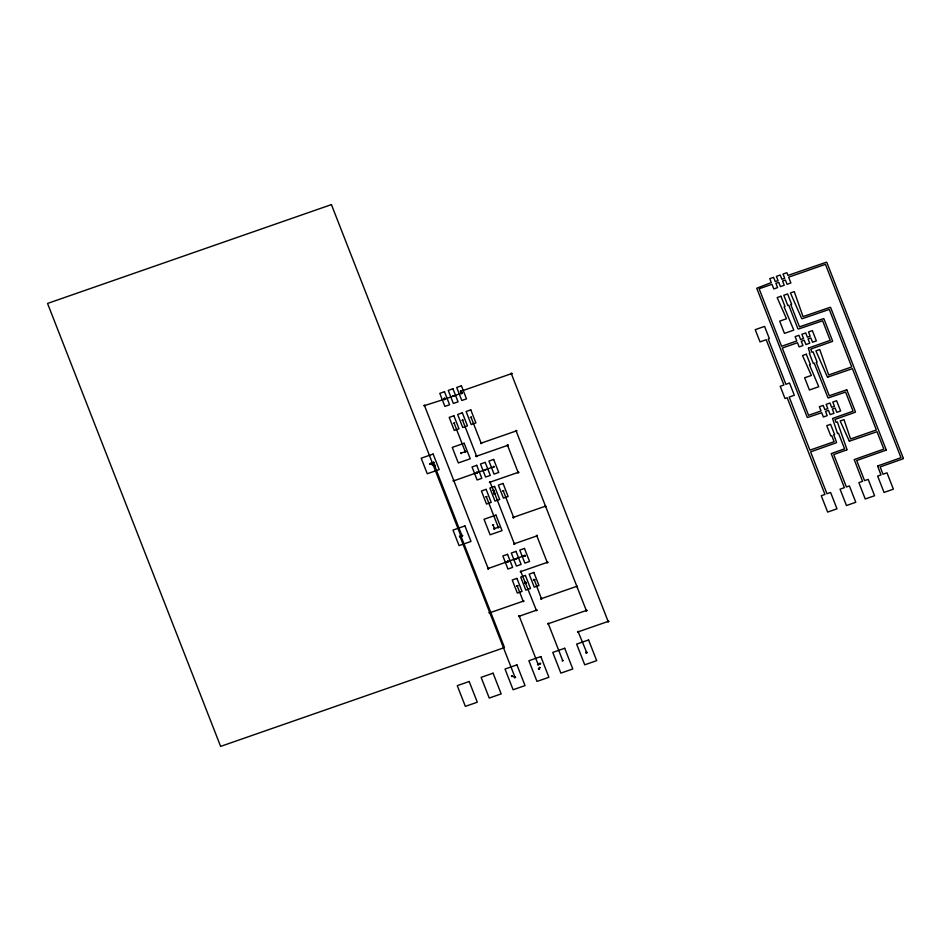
<?xml version="1.0" encoding="UTF-8"?>
<svg xmlns="http://www.w3.org/2000/svg" width="951" height="951" viewBox="0 0 951 951"><rect width="100%" height="100%" fill="white"/><g stroke="black" fill="none" stroke-linecap="round" stroke-linejoin="round"><path stroke-width="1.43" d="M461.306 393.69L462.067 393.548M495.412 493.747L495.102 494.116M477.117 456.04L476.82 456.694M429.769 464.326C429.127 462.091 430.981 465.633 430.446 463.375M476.392 455.672C476.665 456.872 476.308 456.492 475.987 456.373M533.452 579.73L534.664 579.623M475.88 455.802L477.129 455.767L475.987 456.052M538.337 668.779L539.467 669.219M854.331 459.832L862.545 481.337L858.848 482.621L865.244 498.978L874.587 495.733L868.192 479.375L864.566 480.635L856.708 460.534L886.011 450.168M903.379 458.394L826.788 262.357A1.902 1.664 -12.1 0 0 826.395 262.214L787.939 275.421L786.869 272.711L783.042 274.043L784.706 278.274L781.888 279.261L780.224 275.017L776.408 276.349L778.061 280.593L775.243 281.567L773.591 277.335L769.763 278.667L771.297 282.578L756.734 288.236L807.244 417.287A1.89 1.652 -12.1 0 0 807.684 417.453L821.712 412.71L823.388 416.99L827.215 415.658L825.539 411.367L828.476 410.345L830.164 414.636L833.979 413.305L832.303 409.013L835.121 408.027L836.809 412.33L840.625 410.998L836.607 400.728L832.791 402.059L834.443 406.291L831.626 407.278L829.973 403.034L826.146 404.365L827.798 408.609L824.862 409.631L823.197 405.399L819.382 406.731L821.034 410.963L808.564 415.302L782.281 348.03L797.509 342.729L799.137 346.913L802.953 345.582L801.277 341.278L804.225 340.256L805.901 344.547L809.729 343.216L808.053 338.925L810.87 337.95L812.546 342.241L816.374 340.91L812.356 330.639L808.528 331.97L810.193 336.202L807.363 337.189L805.711 332.945L801.895 334.276L803.547 338.52L800.599 339.543L798.947 335.299L795.119 336.63L796.819 340.981L781.591 346.283L759.136 288.783L771.974 284.313L773.781 288.938L777.597 287.606L775.921 283.315L778.738 282.328L780.414 286.62L784.242 285.288L782.566 280.997L785.383 280.022L787.059 284.313L790.887 282.982L788.617 277.157L825.456 264.33L901.013 457.693L877.963 465.871M831.352 453.889L844.381 487.661L840.054 489.171L846.449 505.528L855.781 502.283L849.398 485.925L846.39 486.971L833.73 454.578L846.747 449.882M534.783 579.765L533.654 579.325M540.287 667.721L539.158 667.281M534.2 579.587L541.416 598.643L576.841 586.303M538.908 669.005L539.704 667.543M534.605 580.086L533.475 580.051M808.576 348.054L830.235 340.351L822.591 320.784L798.602 328.987A1.688 1.474 -12.1 0 1 797.865 328.654L797.782 328.57A1.355 1.189 -12.1 0 1 797.616 328.083L788.748 305.212L787.808 305.544L783.802 295.274L787.618 293.942L791.636 304.213L790.757 304.522L799.482 326.847L823.518 318.644A1.724 1.498 -12.1 0 1 823.899 318.787L832.612 341.04A1.676 1.462 -12.1 0 1 832.422 341.385M832.387 341.445L810.751 349.112L811.976 352.262L813.105 351.87L817.111 362.141L816.243 362.438L829.26 395.759L846.426 389.898A1.581 1.379 -12.1 0 1 846.901 390.053M494.437 493.307L495.412 493.64L494.579 493.236M586.482 653.028L586.91 652.374M495.043 494.187L494.639 494.306M424.182 405.138L425.097 405.388M511.579 374.207L511.947 373.517M498.526 527.793L498.906 527.258L497.718 527.567M525.855 583.284L526.224 582.63M507.822 445.9L507.834 444.878L506.978 445.603M459.69 535.984L460.593 536.257M514.55 544.281L514.931 543.603M488.386 569.019L488.766 568.341M490.038 613.3L490.395 612.539L489.61 612.266M536.566 610.744L536.97 610.173L535.734 610.447M538.314 664.844L538.682 664.131M444.486 398.54L444.379 399.563L445.306 398.885M586.648 652.374L578.208 631.844L608.129 621.431L511.341 373.707L460.878 391.277L461.615 393.167L444.723 399.147L445.116 398.421M460.581 390.802L461.473 391.075M516.429 431.445L516.762 430.815M453.603 480.314L454.471 480.552L454.091 481.313M494.258 528.102L494.151 529.113L495.067 528.447M545.815 506.645C545.042 506.681 545.85 505.635 545.41 505.611M541.214 598.12L541.119 599.142L542.011 598.429M586.078 651.994L586.351 653.052L585.757 652.838M444.367 398.1L445.068 398.326L443.927 398.838M515.989 430.434L516.655 430.625L515.549 431.172M547.396 562.909L547.847 562.314L546.635 562.623M518.996 615.689L519.864 615.975M586.47 611.018L586.922 610.459L585.733 610.768M444.771 399.123L424.503 405.601L488.16 568.508L524.595 555.586M476.677 472.148L477.521 472.445M494.092 467.262L493.688 466.228M513.385 516.762L513.278 517.784L514.206 517.154M514.122 543.247L514.443 544.317L513.754 544.031M525.035 582.392L524.952 583.415L525.832 582.701M577.97 631.345L578.814 631.642M537.886 663.822L538.088 664.892L537.505 664.583M540.323 664.143L540.644 663.382L539.871 663.132M461.449 392.632C463.66 393.262 460.189 391.907 461.092 393.512M433.668 463.28L433.739 462.245L432.871 462.959M481.325 443.677L481.765 443.023M489.813 481.658L490.633 481.967M518.343 472.909L518.747 472.29L517.558 472.671M537.077 536.435L537.137 535.401L536.281 536.126M507.525 561.161L508.381 561.637L507.644 561.149M524.809 556.323L525.297 555.717L524.084 556.026M523.407 601.674L523.811 601.103L522.598 601.412M576.972 586.838C576.841 586.601 576.96 585.887 576.746 585.757M480.944 442.631L480.6 443.475M431.279 464.1L430.969 463.042M461.033 452.569L460.653 453.318L461.449 453.603M465.455 452.212L465.883 451.618L464.67 451.939M462.198 536.281L462.626 535.734L461.437 536.043M487.958 567.997L488.267 569.055L487.566 568.734M520.613 571.052L521.41 571.373M548.097 623.202L548.905 623.511M608.331 621.942L608.759 621.324L607.534 621.633M586.85 652.897L586.541 651.839M511.222 373.172L511.876 373.398L510.746 373.921M461.235 453.092L465.253 451.689L454.091 423.112M453.889 480.79L493.842 466.763M494.782 493.759L490.038 482.169L518.117 472.397L507.572 445.401L476.594 456.183L462.543 420.164M545.529 506.158L513.588 517.273L503.245 490.811M525.487 582.238L526.141 582.464L525.011 582.987M489.813 612.789L523.181 601.175L517.142 585.721M540.073 663.643L538.088 664.345L519.27 616.189L536.34 610.245L520.815 571.575L547.217 562.386L536.875 535.924L514.325 543.77L493.498 490.454M562.754 660.695L548.299 623.713L586.291 610.494L516.143 430.969L481.147 443.154L471.007 417.216M461.033 391.812L460.296 391.539M424.657 406.125L423.908 405.804M465.051 451.166L465.859 451.499M507.37 444.878L508.131 445.116M476.76 472.243L477.58 472.588M517.915 471.874L518.735 472.267M490.193 482.704L489.729 481.693L489.432 482.359M513.79 517.796L513.017 517.546M461.794 535.247L462.602 535.591M460.153 536.994L459.416 536.721M498.074 526.771L498.883 527.116M524.465 555.265L525.285 555.657M547.015 561.863L547.812 562.196M520.97 572.11L520.221 571.777M522.979 600.652L523.787 600.984M536.138 609.722L536.935 610.055M519.424 616.712L518.675 616.391M586.089 609.971L586.91 610.34M548.465 624.248L547.717 623.939M607.927 620.908L608.747 621.3M578.41 632.367L577.637 632.106M541.595 599.166L540.846 598.904M444.854 399.586L444.129 399.337M494.615 529.148L493.914 528.911M433.359 462.21L434.06 462.531M525.356 583.45L524.655 583.153M536.78 535.377L537.434 535.639M512.28 675.626L511.436 675.899L511.721 676.648M432.764 465.503L433.276 464.468M434.702 466.252L435.213 465.217M827.762 377.095L852.417 368.679L876.37 429.971L850.551 438.958L844.001 419.641L840.173 420.972L849.231 440.943M514.8 677.849L515.644 677.183L514.443 677.564M434.892 465.717L430.209 463.898L433.466 462.757L461.996 535.758L459.987 536.459L515.026 677.314L511.995 676.137M846.925 390.065L855.448 411.866A1.629 1.426 -12.1 0 1 855.222 412.27L834.954 419.45L836.107 422.387L837.356 421.947L846.961 449.443A1.819 1.593 -12.1 0 1 846.759 449.871M476.403 472.98L476.962 473.313L476.332 472.873M494.27 494.104L494.187 493.414L493.997 494.033M494.092 490.252L492.891 490.657M493.628 524.75L492.44 525.166M517.748 585.519L516.548 585.935M562.16 660.921L563.361 660.529M471.601 417.014L470.412 417.43M463.149 419.95L461.948 420.366M454.685 422.898L453.496 423.314M486.924 496.493L485.723 496.909M516.678 586.256L517.855 585.804M503.84 490.597L502.639 491.013M525.19 555.384L524.001 555.8M486.318 496.695L498.276 527.294L494.461 528.613L493.034 524.952M835.144 438.554L833.73 434.88L834.609 434.583L830.592 424.312L826.764 425.644L830.782 435.915L831.721 435.582L834.122 441.728L809.931 450.144L789.187 397.054L794.323 395.259L789.544 383.027L785.906 384.299L768.218 339.031L769.359 338.627L764.58 326.407L755.237 329.664L760.015 341.885L766.221 339.721L783.909 385L780.212 386.284L784.991 398.505L787.178 397.744L824.957 494.425L821.26 495.721L827.655 512.078L836.987 508.821L830.603 492.463L826.966 493.724L810.609 451.88L836.286 442.786A1.664 1.462 -12.1 0 0 836.523 442.31L835.394 439.196M808.564 348.066A1.426 1.248 -12.1 0 0 808.362 348.482L809.967 352.964L809.277 353.201L813.295 363.472L814.234 363.139L827.929 397.744A1.807 1.581 -12.1 0 0 828.369 397.91L845.594 392.05L853.071 411.177L832.779 418.392A1.652 1.45 -12.1 0 0 832.601 418.725L837.546 433.561L838.485 433.228L844.583 448.824L831.578 453.484A2.033 1.783 -12.1 0 0 831.376 453.841M877.963 465.895A1.545 1.355 -12.1 0 0 877.737 466.359L880.971 474.918L877.654 476.071L884.05 492.44L893.381 489.183L886.998 472.825L882.98 474.216L880.139 466.941L903.177 458.762A2.033 1.783 -12.1 0 0 903.367 458.441M886.023 450.156A1.533 1.343 -12.1 0 0 886.201 449.823L830.603 307.458A1.676 1.474 -12.1 0 0 830.187 307.304L803.024 316.6L794.263 291.624L790.447 292.956L801.705 318.585A1.902 1.664 -12.1 0 0 802.109 318.74L829.272 309.432L851.739 366.931L828.678 374.967L819.75 349.552L815.922 350.883L827.358 376.941A1.379 1.201 -12.1 0 0 827.739 377.095M849.255 440.955A1.581 1.391 -12.1 0 0 849.635 441.098L877.048 431.706L883.836 449.098L854.533 459.464A1.854 1.617 -12.1 0 0 854.343 459.785M453.258 480.802L453.96 481.349L453.258 480.778M489.183 612.801L489.908 613.336L489.194 612.729M507.121 561.684L508.381 561.672L507.121 561.625M518.64 616.189L518.64 616.153M577.578 631.856L577.602 631.749M452.521 396.103L453.782 396.08L452.521 396.103M484.76 469.699L486.02 469.675L484.76 469.651M515.585 558.712L516.845 558.701L515.585 558.677M331.423 204.608L47.55 303.44L220.632 746.392L504.505 647.56L331.423 204.608M444.497 391.717L439.79 393.357L444.89 406.398L449.585 404.757L444.497 391.717M452.949 388.769L448.254 390.409L453.354 403.45L458.049 401.821L452.949 388.769M461.413 385.833L456.718 387.461L461.806 400.502L466.513 398.873L461.413 385.833M780.973 296.248L777.157 297.58L786.501 318.763L779.677 321.141L784.456 333.373L793.788 330.128L784.111 306.828L784.991 306.519L780.973 296.248M453.889 415.765L449.193 417.406L454.281 430.446L458.988 428.806L453.889 415.765M462.352 412.817L457.645 414.458L462.745 427.498L467.44 425.87L462.352 412.817M470.804 409.881L466.109 411.51L471.209 424.55L475.904 422.922L470.804 409.881M433.133 454.055L421.198 458.204L427.272 473.741L439.207 469.58L433.133 454.055M464.171 443.249L452.236 447.398L458.311 462.935L470.246 458.774L464.171 443.249M476.724 465.312L472.029 466.953L477.129 479.993L481.824 478.353L476.724 465.312M485.188 462.364L480.493 464.005L485.581 477.045L490.288 475.405L485.188 462.364M493.652 459.416L488.945 461.057L494.045 474.097L498.74 472.469L493.652 459.416M806.329 354.224L802.513 355.555L811.358 375.443L804.641 377.773L809.42 390.005L818.763 386.748L809.467 364.792L810.347 364.495L806.329 354.224M486.127 489.361L481.42 491.001L486.52 504.042L491.215 502.401L486.127 489.361M494.579 486.413L489.884 488.053L494.984 501.094L499.679 499.453L494.579 486.413M503.043 483.465L498.348 485.105L503.436 498.146L508.143 496.517L503.043 483.465M464.932 525.915L452.997 530.076L459.06 545.601L470.995 541.452L464.932 525.915M495.97 515.109L484.035 519.27L490.098 534.795L502.033 530.646L495.97 515.109M507.549 554.338L502.853 555.966L507.953 569.019L512.648 567.378L507.549 554.338M516.013 551.39L511.317 553.03L516.405 566.071L521.112 564.43L516.013 551.39M524.476 548.442L519.769 550.082L524.869 563.123L529.564 561.482L524.476 548.442M516.952 578.386L512.244 580.015L517.344 593.067L522.04 591.427L516.952 578.386M525.404 575.438L520.708 577.079L525.808 590.119L530.503 588.479L525.404 575.438M533.868 572.49L529.172 574.131L534.26 587.171L538.967 585.531L533.868 572.49M469.2 681.51L457.265 685.659L465.348 706.367L477.295 702.218L469.2 681.51M493.082 673.189L481.135 677.35L489.23 698.058L501.165 693.897L493.082 673.189M516.952 664.88L505.017 669.04L513.1 689.748L525.047 685.588L516.952 664.88M540.822 656.57L528.887 660.731L536.982 681.427L548.917 677.278L540.822 656.57M564.704 648.261L552.769 652.41L560.852 673.118L572.787 668.969L564.704 648.261M588.574 639.952L576.639 644.1L584.734 664.808L596.669 660.648L588.574 639.952"/></g></svg>
